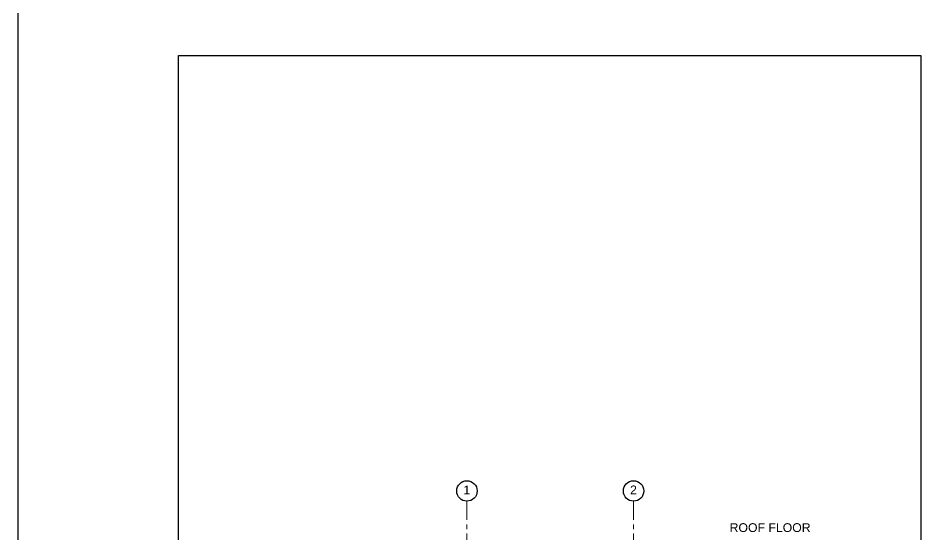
# Model space of a CAD drawing. Header units: millimetres. Extents: x 302989 to 1813244, y -656858 to -28185.
# Drawn here: x 1541572 to 1572456, y -593957 to -576268 of the extents above; entities that cross this region are included whole.
import ezdxf

# ---------------------------------------------------------------- set-up
doc = ezdxf.new("R2010")
doc.units = ezdxf.units.MM
doc.header["$MEASUREMENT"] = 0
doc.linetypes.add('Grid Line', pattern=[22.225, 12.7, -3.175, 3.175, -3.175])
for name, color, linetype, lineweight in [('A-FLOR-LEVL', 51, 'Continuous', 9), ('LOAD AREA', 6, 'Continuous', 30), ('S-GRID', 1, 'Continuous', 9)]:
    doc.layers.add(name, color=color, linetype=linetype, lineweight=lineweight)
doc.layers.add('internal dim', color=7, linetype='Continuous')
doc.styles.add('ARIAL', font='arial.ttf', dxfattribs={"height": 2.2})
doc.styles.get("Standard").update_dxf_attribs({"font": 'arial.ttf'})

msp = doc.modelspace()

# ---------------------------------------------------------------- linework, layer by layer
at = {"layer": 'A-FLOR-LEVL', "color": 2, "lineweight": -2, "ltscale": 2000}
msp.add_lwpolyline([(1547055.6636, -577548.9682), (1572456.1588, -577548.9682), (1572456.1588, -649586.4723), (1547055.6636, -649586.4723)], close=True, dxfattribs=at)
at = {"layer": 'internal dim', "color": 5}
msp.add_line((1541571.6977, -656857.7857), (1541571.6977, -528768.2541), dxfattribs=at)
at = {"layer": 'LOAD AREA'}
for centre in [(1556926.0396, -592452.2561), (1562626.0396, -592452.2561)]:
    msp.add_circle(centre, 350, dxfattribs=at)
at = {"layer": 'S-GRID', "linetype": 'Grid Line', "ltscale": 50}
for p, q in [((1556926.0396, -592802.2561), (1556926.0396, -627814.3945)), ((1562626.0396, -592802.2561), (1562626.0396, -627814.3945))]:
    msp.add_line(p, q, dxfattribs=at)

# ---------------------------------------------------------------- texts
at = {"layer": 'A-FLOR-LEVL', "insert": (1565911.528, -593556.3065), "char_height": 300, "width": 4665.82125, "attachment_point": 1, "style": 'ARIAL'}
msp.add_mtext('ROOF FLOOR', dxfattribs=at)
at = {"layer": 'LOAD AREA', "color": 7, "char_height": 300, "attachment_point": 2}
for s, insert in [('1', (1556922.4116, -592266.5232)), ('2', (1562622.4116, -592266.5232))]:
    msp.add_mtext(s, dxfattribs=dict(at, insert=insert))

doc.saveas('drawing.dxf')
